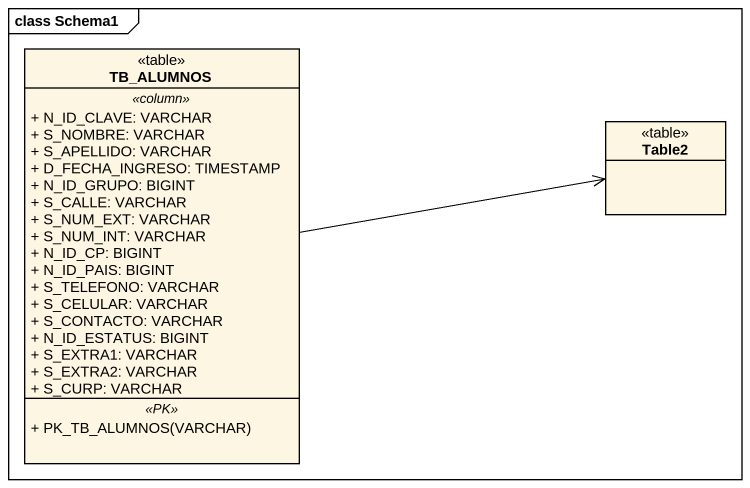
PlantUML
@startuml
mainframe class Schema1
hide circle
hide empty members
skinparam classAttributeIconSize 0
class TB_ALUMNOS <<table>> {
  .. <<column>> ..
  + N_ID_CLAVE: VARCHAR
  + S_NOMBRE: VARCHAR
  + S_APELLIDO: VARCHAR
  + D_FECHA_INGRESO: TIMESTAMP
  + N_ID_GRUPO: BIGINT
  + S_CALLE: VARCHAR
  + S_NUM_EXT: VARCHAR
  + S_NUM_INT: VARCHAR
  + N_ID_CP: BIGINT
  + N_ID_PAIS: BIGINT
  + S_TELEFONO: VARCHAR
  + S_CELULAR: VARCHAR
  + S_CONTACTO: VARCHAR
  + N_ID_ESTATUS: BIGINT
  + S_EXTRA1: VARCHAR
  + S_EXTRA2: VARCHAR
  + S_CURP: VARCHAR
  .. <<PK>> ..
  + PK_TB_ALUMNOS(VARCHAR)
}
class Table2 <<table>>
TB_ALUMNOS -right-> Table2
@enduml
